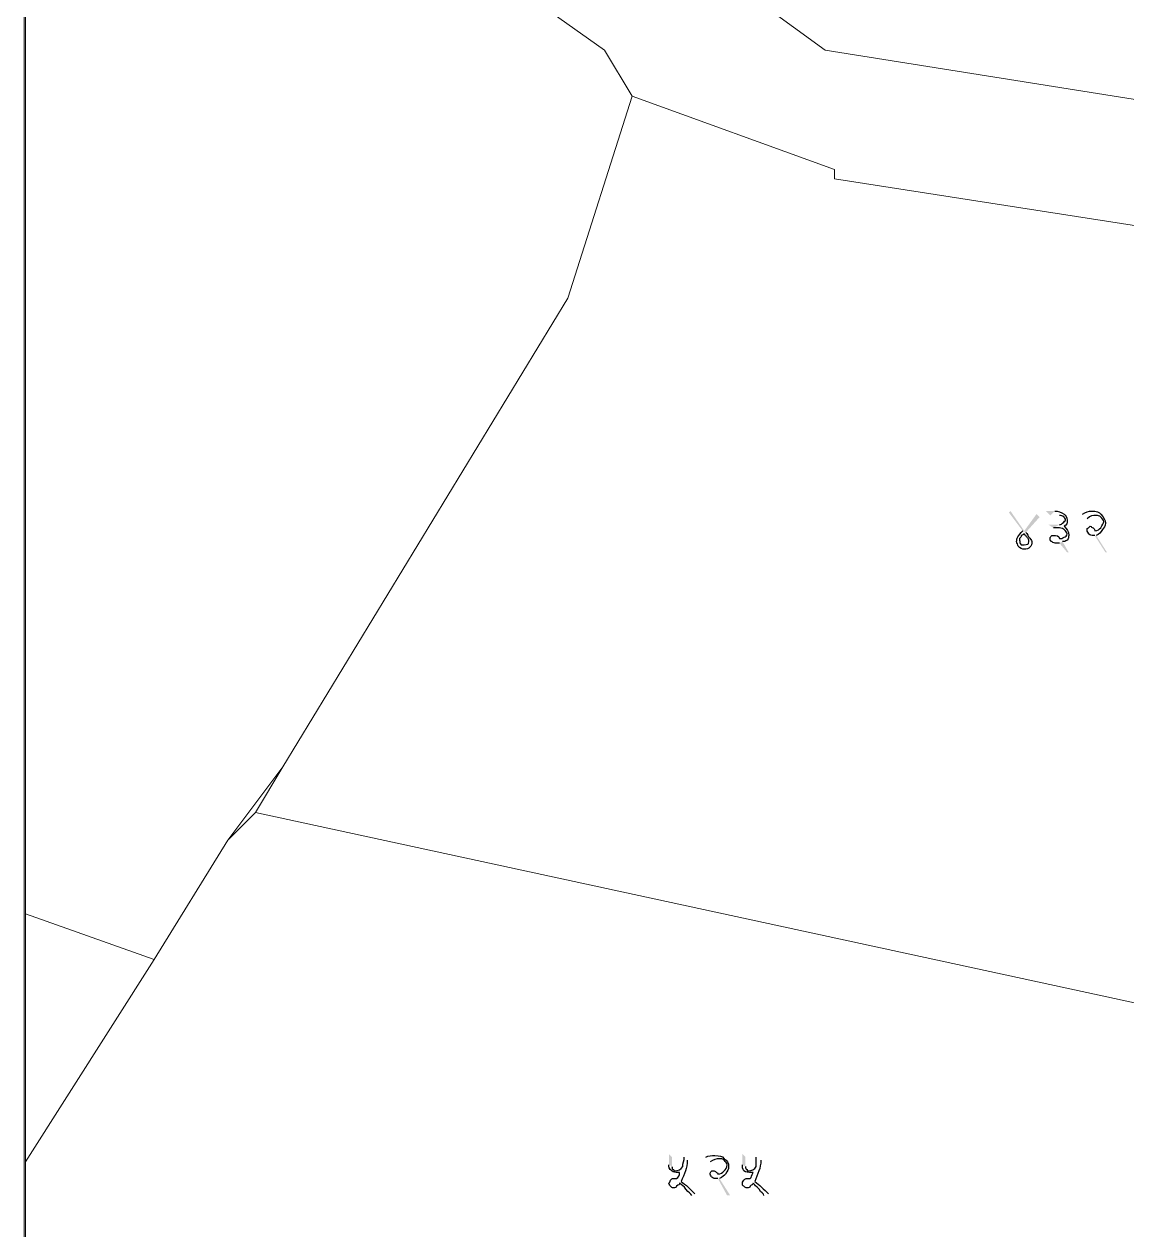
# Model space of a CAD drawing. Header units: inches. Extents: x -9985691 to 3643, y -3270716 to 4788.
# Drawn here: x -4983670 to -4983070, y -3260423 to -3259766 of the extents above; entities that cross this region are included whole.
import ezdxf

# ---------------------------------------------------------------- set-up
doc = ezdxf.new("R2010")
doc.units = ezdxf.units.IN
doc.header["$LTSCALE"] = 2
doc.header["$MEASUREMENT"] = 0
doc.layers.add('PDF_Geometry', color=7, linetype='CONTINUOUS')
doc.layers.add('PDF_Solid Fills', color=7, linetype='CONTINUOUS')

msp = doc.modelspace()

# ---------------------------------------------------------------- hatches: boundary and pattern name
at = {"layer": 'PDF_Solid Fills', "transparency": 33554559}
h = msp.add_hatch(color=256, dxfattribs=at)
h.paths.add_polyline_path([(-4983126.93, -3260042.15), (-4983134.43, -3260032.15), (-4983133.6, -3260031.31), (-4983126.1, -3260042.15), (-4983119.43, -3260032.98), (-4983117.77, -3260034.65), (-4983125.27, -3260042.98)], flags=0)
h.paths.add_polyline_path([(-4983111.93, -3260033.81), (-4983114.43, -3260031.31), (-4983109.43, -3260031.31)], flags=0)
h.paths.add_polyline_path([(-4983105.27, -3260047.98), (-4983101.93, -3260053.81), (-4983102.77, -3260053.81), (-4983106.93, -3260048.81)], flags=0)
h.paths.add_polyline_path([(-4983110.27, -3260040.48), (-4983112.77, -3260038.81), (-4983106.93, -3260038.81)], flags=0)
h.paths.add_polyline_path([(-4983091.93, -3260035.48), (-4983094.43, -3260032.98)], flags=0)
h.paths.add_polyline_path([(-4983086.93, -3260044.65), (-4983081.1, -3260053.81), (-4983081.93, -3260053.81), (-4983087.77, -3260044.65)], flags=0)
h = msp.add_hatch(color=256, dxfattribs=at)
h.paths.add_polyline_path([(-4983126.93, -3260042.15), (-4983134.43, -3260032.15), (-4983133.6, -3260031.31), (-4983126.1, -3260042.15), (-4983119.43, -3260032.98), (-4983117.77, -3260034.65), (-4983125.27, -3260042.98)], flags=0)
h.paths.add_polyline_path([(-4983111.93, -3260033.81), (-4983114.43, -3260031.31), (-4983109.43, -3260031.31)], flags=0)
h.paths.add_polyline_path([(-4983105.27, -3260047.98), (-4983101.93, -3260053.81), (-4983102.77, -3260053.81), (-4983106.93, -3260048.81)], flags=0)
h.paths.add_polyline_path([(-4983110.27, -3260040.48), (-4983112.77, -3260038.81), (-4983106.93, -3260038.81)], flags=0)
h.paths.add_polyline_path([(-4983091.93, -3260035.48), (-4983094.43, -3260032.98)], flags=0)
h.paths.add_polyline_path([(-4983086.93, -3260044.65), (-4983081.1, -3260053.81), (-4983081.93, -3260053.81), (-4983087.77, -3260044.65)], flags=0)
h = msp.add_hatch(color=256, dxfattribs=at)
h.paths.add_polyline_path([(-4983311.1, -3260382.98), (-4983309.43, -3260384.65)], flags=0)
h.paths.add_polyline_path([(-4983305.27, -3260402.98), (-4983306.93, -3260403.81)], flags=0)
h.paths.add_polyline_path([(-4983319.43, -3260387.15), (-4983319.43, -3260381.31), (-4983317.77, -3260382.98), (-4983317.77, -3260387.98)], flags=0)
h.paths.add_polyline_path([(-4983296.93, -3260385.48), (-4983299.43, -3260382.98)], flags=0)
h.paths.add_polyline_path([(-4983291.93, -3260394.65), (-4983286.1, -3260403.81), (-4983287.77, -3260403.81), (-4983292.77, -3260394.65)], flags=0)
h.paths.add_polyline_path([(-4983271.93, -3260382.98), (-4983269.43, -3260384.65)], flags=0)
h.paths.add_polyline_path([(-4983265.27, -3260402.98), (-4983267.77, -3260403.81)], flags=0)
h.paths.add_polyline_path([(-4983279.43, -3260387.15), (-4983279.43, -3260381.31), (-4983277.77, -3260382.98), (-4983277.77, -3260387.98)], flags=0)
h = msp.add_hatch(color=256, dxfattribs=at)
h.paths.add_polyline_path([(-4983311.1, -3260382.98), (-4983309.43, -3260384.65)], flags=0)
h.paths.add_polyline_path([(-4983305.27, -3260402.98), (-4983306.93, -3260403.81)], flags=0)
h.paths.add_polyline_path([(-4983319.43, -3260387.15), (-4983319.43, -3260381.31), (-4983317.77, -3260382.98), (-4983317.77, -3260387.98)], flags=0)
h.paths.add_polyline_path([(-4983296.93, -3260385.48), (-4983299.43, -3260382.98)], flags=0)
h.paths.add_polyline_path([(-4983291.93, -3260394.65), (-4983286.1, -3260403.81), (-4983287.77, -3260403.81), (-4983292.77, -3260394.65)], flags=0)
h.paths.add_polyline_path([(-4983271.93, -3260382.98), (-4983269.43, -3260384.65)], flags=0)
h.paths.add_polyline_path([(-4983265.27, -3260402.98), (-4983267.77, -3260403.81)], flags=0)
h.paths.add_polyline_path([(-4983279.43, -3260387.15), (-4983279.43, -3260381.31), (-4983277.77, -3260382.98), (-4983277.77, -3260387.98)], flags=0)

# ---------------------------------------------------------------- linework, layer by layer
at = {"layer": 'PDF_Geometry', "lineweight": 13}
msp.add_lwpolyline([(-4983670.26, -3257525.48), (-4979932.76, -3257525.48), (-4979932.76, -3261197.15), (-4983670.26, -3261197.15)], close=True, dxfattribs=at)
at = {"layer": 'PDF_Geometry', "lineweight": 9}
for points in [[(-4983454.43, -3259620.48), (-4983489.43, -3259585.48), (-4983354.43, -3259480.48), (-4983254.43, -3259400.48), (-4983024.43, -3259340.48), (-4983014.43, -3259815.48), (-4983234.43, -3259780.48)], [(-4983454.43, -3259620.48), (-4983489.43, -3259585.48), (-4983354.43, -3259480.48), (-4983254.43, -3259400.48), (-4983024.43, -3259340.48), (-4983014.43, -3259815.48), (-4983234.43, -3259780.48)], [(-4983339.43, -3259805.48), (-4983374.43, -3259915.48), (-4983529.43, -3260170.48), (-4983559.43, -3260210.48), (-4983599.43, -3260275.48), (-4983669.43, -3260250.48), (-4983669.43, -3259520.48), (-4983589.43, -3259580.48), (-4983474.43, -3259695.48), (-4983354.43, -3259780.48)], [(-4983339.43, -3259805.48), (-4983374.43, -3259915.48), (-4983529.43, -3260170.48), (-4983559.43, -3260210.48), (-4983599.43, -3260275.48), (-4983669.43, -3260250.48), (-4983669.43, -3259520.48), (-4983589.43, -3259580.48), (-4983474.43, -3259695.48), (-4983354.43, -3259780.48)], [(-4983339.43, -3259805.48), (-4983374.43, -3259915.48), (-4983529.43, -3260170.48), (-4983559.43, -3260210.48), (-4983599.43, -3260275.48), (-4983669.43, -3260250.48), (-4983669.43, -3259520.48), (-4983589.43, -3259580.48), (-4983474.43, -3259695.48), (-4983354.43, -3259780.48)], [(-4983339.43, -3259805.48), (-4983374.43, -3259915.48), (-4983529.43, -3260170.48), (-4983559.43, -3260210.48), (-4983599.43, -3260275.48), (-4983669.43, -3260250.48), (-4983669.43, -3259520.48), (-4983589.43, -3259580.48), (-4983474.43, -3259695.48), (-4983354.43, -3259780.48)], [(-4982659.43, -3259795.48), (-4982829.43, -3260215.48), (-4982884.43, -3260235.48), (-4983054.43, -3260300.48), (-4983059.43, -3260300.48), (-4983544.43, -3260195.48), (-4983529.43, -3260170.48), (-4983374.43, -3259915.48), (-4983339.43, -3259805.48), (-4983229.43, -3259845.48), (-4983229.43, -3259850.48), (-4983004.43, -3259885.48), (-4982909.43, -3259860.48), (-4982824.43, -3259825.48), (-4982734.43, -3259825.48), (-4982674.43, -3259795.48)], [(-4982659.43, -3259795.48), (-4982829.43, -3260215.48), (-4982884.43, -3260235.48), (-4983054.43, -3260300.48), (-4983059.43, -3260300.48), (-4983544.43, -3260195.48), (-4983529.43, -3260170.48), (-4983374.43, -3259915.48), (-4983339.43, -3259805.48), (-4983229.43, -3259845.48), (-4983229.43, -3259850.48), (-4983004.43, -3259885.48), (-4982909.43, -3259860.48), (-4982824.43, -3259825.48), (-4982734.43, -3259825.48), (-4982674.43, -3259795.48)], [(-4982659.43, -3259795.48), (-4982829.43, -3260215.48), (-4982884.43, -3260235.48), (-4983054.43, -3260300.48), (-4983059.43, -3260300.48), (-4983544.43, -3260195.48), (-4983529.43, -3260170.48), (-4983374.43, -3259915.48), (-4983339.43, -3259805.48), (-4983229.43, -3259845.48), (-4983229.43, -3259850.48), (-4983004.43, -3259885.48), (-4982909.43, -3259860.48), (-4982824.43, -3259825.48), (-4982734.43, -3259825.48), (-4982674.43, -3259795.48)], [(-4982659.43, -3259795.48), (-4982829.43, -3260215.48), (-4982884.43, -3260235.48), (-4983054.43, -3260300.48), (-4983059.43, -3260300.48), (-4983544.43, -3260195.48), (-4983529.43, -3260170.48), (-4983374.43, -3259915.48), (-4983339.43, -3259805.48), (-4983229.43, -3259845.48), (-4983229.43, -3259850.48), (-4983004.43, -3259885.48), (-4982909.43, -3259860.48), (-4982824.43, -3259825.48), (-4982734.43, -3259825.48), (-4982674.43, -3259795.48)], [(-4983544.43, -3260195.48), (-4983059.43, -3260300.48), (-4982884.43, -3260335.48), (-4982889.43, -3260355.48), (-4982894.43, -3260360.48), (-4983014.43, -3260630.48), (-4983649.43, -3260440.48), (-4983669.43, -3260435.48), (-4983669.43, -3260385.48), (-4983599.43, -3260275.48), (-4983559.43, -3260210.48)], [(-4983544.43, -3260195.48), (-4983059.43, -3260300.48), (-4982884.43, -3260335.48), (-4982889.43, -3260355.48), (-4982894.43, -3260360.48), (-4983014.43, -3260630.48), (-4983649.43, -3260440.48), (-4983669.43, -3260435.48), (-4983669.43, -3260385.48), (-4983599.43, -3260275.48), (-4983559.43, -3260210.48)], [(-4983544.43, -3260195.48), (-4983059.43, -3260300.48), (-4982884.43, -3260335.48), (-4982889.43, -3260355.48), (-4982894.43, -3260360.48), (-4983014.43, -3260630.48), (-4983649.43, -3260440.48), (-4983669.43, -3260435.48), (-4983669.43, -3260385.48), (-4983599.43, -3260275.48), (-4983559.43, -3260210.48)], [(-4983544.43, -3260195.48), (-4983059.43, -3260300.48), (-4982884.43, -3260335.48), (-4982889.43, -3260355.48), (-4982894.43, -3260360.48), (-4983014.43, -3260630.48), (-4983649.43, -3260440.48), (-4983669.43, -3260435.48), (-4983669.43, -3260385.48), (-4983599.43, -3260275.48), (-4983559.43, -3260210.48)], [(-4983599.43, -3260275.48), (-4983669.43, -3260385.48), (-4983669.43, -3260250.48)], [(-4983599.43, -3260275.48), (-4983669.43, -3260385.48), (-4983669.43, -3260250.48)], [(-4983599.43, -3260275.48), (-4983669.43, -3260385.48), (-4983669.43, -3260250.48)], [(-4983599.43, -3260275.48), (-4983669.43, -3260385.48), (-4983669.43, -3260250.48)]]:
    msp.add_lwpolyline(points, close=True, dxfattribs=at)
for points in [[(-4983454.43, -3259620.48), (-4983234.43, -3259780.48), (-4983014.43, -3259815.48), (-4982989.43, -3259820.48), (-4982719.43, -3259735.48)], [(-4983454.43, -3259620.48), (-4983234.43, -3259780.48), (-4983014.43, -3259815.48), (-4982989.43, -3259820.48), (-4982719.43, -3259735.48)], [(-4982434.43, -3259765.48), (-4982459.43, -3259775.48), (-4982474.43, -3259785.48), (-4982524.43, -3259800.48), (-4982659.43, -3259795.48), (-4982674.43, -3259795.48), (-4982734.43, -3259825.48), (-4982824.43, -3259825.48), (-4982909.43, -3259860.48), (-4983004.43, -3259885.48), (-4983229.43, -3259850.48), (-4983229.43, -3259845.48), (-4983339.43, -3259805.48), (-4983354.43, -3259780.48), (-4983474.43, -3259695.48)], [(-4982434.43, -3259765.48), (-4982459.43, -3259775.48), (-4982474.43, -3259785.48), (-4982524.43, -3259800.48), (-4982659.43, -3259795.48), (-4982674.43, -3259795.48), (-4982734.43, -3259825.48), (-4982824.43, -3259825.48), (-4982909.43, -3259860.48), (-4983004.43, -3259885.48), (-4983229.43, -3259850.48), (-4983229.43, -3259845.48), (-4983339.43, -3259805.48), (-4983354.43, -3259780.48), (-4983474.43, -3259695.48)]]:
    msp.add_lwpolyline(points, dxfattribs=at)
at = {"layer": 'PDF_Geometry', "lineweight": 25}
for points in [[(-4983109.43, -3260031.31), (-4983107.77, -3260031.31), (-4983106.1, -3260032.15), (-4983104.43, -3260032.98)], [(-4983109.43, -3260031.31), (-4983107.77, -3260031.31), (-4983106.1, -3260032.15), (-4983104.43, -3260032.98)], [(-4983104.43, -3260034.65), (-4983105.27, -3260033.81), (-4983106.1, -3260033.81), (-4983106.93, -3260033.81)], [(-4983104.43, -3260034.65), (-4983105.27, -3260033.81), (-4983106.1, -3260033.81), (-4983106.93, -3260033.81)], [(-4983104.43, -3260032.98), (-4983103.6, -3260033.81), (-4983102.77, -3260034.65), (-4983102.77, -3260036.31)], [(-4983104.43, -3260032.98), (-4983103.6, -3260033.81), (-4983102.77, -3260034.65), (-4983102.77, -3260036.31)], [(-4983094.43, -3260032.98), (-4983092.77, -3260032.15), (-4983091.1, -3260031.31), (-4983089.43, -3260031.31)], [(-4983094.43, -3260032.98), (-4983092.77, -3260032.15), (-4983091.1, -3260031.31), (-4983089.43, -3260031.31)], [(-4983086.93, -3260033.81), (-4983088.6, -3260033.81), (-4983090.27, -3260033.81), (-4983091.93, -3260035.48)], [(-4983086.93, -3260033.81), (-4983088.6, -3260033.81), (-4983090.27, -3260033.81), (-4983091.93, -3260035.48)], [(-4983089.43, -3260031.31), (-4983086.93, -3260031.31), (-4983085.27, -3260032.15), (-4983084.43, -3260032.98)], [(-4983089.43, -3260031.31), (-4983086.93, -3260031.31), (-4983085.27, -3260032.15), (-4983084.43, -3260032.98)], [(-4983084.43, -3260034.65), (-4983085.27, -3260033.81), (-4983086.1, -3260033.81), (-4983086.93, -3260033.81)], [(-4983084.43, -3260034.65), (-4983085.27, -3260033.81), (-4983086.1, -3260033.81), (-4983086.93, -3260033.81)], [(-4983084.43, -3260032.98), (-4983082.77, -3260034.65), (-4983081.93, -3260036.31), (-4983081.93, -3260037.98)], [(-4983084.43, -3260032.98), (-4983082.77, -3260034.65), (-4983081.93, -3260036.31), (-4983081.93, -3260037.98)], [(-4983108.6, -3260040.48), (-4983109.43, -3260040.48), (-4983109.43, -3260040.48), (-4983110.27, -3260040.48)], [(-4983108.6, -3260040.48), (-4983109.43, -3260040.48), (-4983109.43, -3260040.48), (-4983110.27, -3260040.48)], [(-4983106.93, -3260040.48), (-4983107.77, -3260040.48), (-4983107.77, -3260040.48), (-4983108.6, -3260040.48)], [(-4983106.93, -3260040.48), (-4983107.77, -3260040.48), (-4983107.77, -3260040.48), (-4983108.6, -3260040.48)], [(-4983106.93, -3260038.81), (-4983106.1, -3260038.81), (-4983105.27, -3260037.98), (-4983105.27, -3260037.98)], [(-4983106.93, -3260038.81), (-4983106.1, -3260038.81), (-4983105.27, -3260037.98), (-4983105.27, -3260037.98)], [(-4983104.43, -3260041.31), (-4983104.43, -3260041.31), (-4983106.1, -3260040.48), (-4983106.93, -3260040.48)], [(-4983104.43, -3260041.31), (-4983104.43, -3260041.31), (-4983106.1, -3260040.48), (-4983106.93, -3260040.48)], [(-4983105.27, -3260037.98), (-4983104.43, -3260037.15), (-4983103.6, -3260036.31), (-4983103.6, -3260036.31)], [(-4983105.27, -3260037.98), (-4983104.43, -3260037.15), (-4983103.6, -3260036.31), (-4983103.6, -3260036.31)], [(-4983103.6, -3260036.31), (-4983103.6, -3260035.48), (-4983104.43, -3260034.65), (-4983104.43, -3260034.65)], [(-4983103.6, -3260036.31), (-4983103.6, -3260035.48), (-4983104.43, -3260034.65), (-4983104.43, -3260034.65)], [(-4983102.77, -3260036.31), (-4983102.77, -3260037.98), (-4983102.77, -3260038.81), (-4983104.43, -3260039.65)], [(-4983102.77, -3260036.31), (-4983102.77, -3260037.98), (-4983102.77, -3260038.81), (-4983104.43, -3260039.65)], [(-4983104.43, -3260039.65), (-4983102.77, -3260041.31), (-4983101.93, -3260042.15), (-4983101.93, -3260044.65)], [(-4983104.43, -3260039.65), (-4983102.77, -3260041.31), (-4983101.93, -3260042.15), (-4983101.93, -3260044.65)], [(-4983091.93, -3260041.31), (-4983091.93, -3260041.31), (-4983091.93, -3260040.48), (-4983091.1, -3260040.48)], [(-4983091.93, -3260041.31), (-4983091.93, -3260041.31), (-4983091.93, -3260040.48), (-4983091.1, -3260040.48)], [(-4983091.1, -3260040.48), (-4983091.1, -3260040.48), (-4983090.27, -3260039.65), (-4983090.27, -3260039.65)], [(-4983091.1, -3260040.48), (-4983091.1, -3260040.48), (-4983090.27, -3260039.65), (-4983090.27, -3260039.65)], [(-4983090.27, -3260039.65), (-4983089.43, -3260039.65), (-4983089.43, -3260040.48), (-4983088.6, -3260040.48)], [(-4983090.27, -3260039.65), (-4983089.43, -3260039.65), (-4983089.43, -3260040.48), (-4983088.6, -3260040.48)], [(-4983088.6, -3260040.48), (-4983087.77, -3260041.31), (-4983087.77, -3260041.31), (-4983087.77, -3260042.15)], [(-4983088.6, -3260040.48), (-4983087.77, -3260041.31), (-4983087.77, -3260041.31), (-4983087.77, -3260042.15)], [(-4983087.77, -3260042.15), (-4983086.1, -3260042.15), (-4983085.27, -3260041.31), (-4983084.43, -3260040.48)], [(-4983087.77, -3260042.15), (-4983086.1, -3260042.15), (-4983085.27, -3260041.31), (-4983084.43, -3260040.48)], [(-4983082.77, -3260037.15), (-4983082.77, -3260036.31), (-4983083.6, -3260035.48), (-4983084.43, -3260034.65)], [(-4983082.77, -3260037.15), (-4983082.77, -3260036.31), (-4983083.6, -3260035.48), (-4983084.43, -3260034.65)], [(-4983084.43, -3260040.48), (-4983083.6, -3260038.81), (-4983082.77, -3260037.98), (-4983082.77, -3260037.15)], [(-4983084.43, -3260040.48), (-4983083.6, -3260038.81), (-4983082.77, -3260037.98), (-4983082.77, -3260037.15)], [(-4983081.93, -3260037.98), (-4983081.93, -3260039.65), (-4983082.77, -3260040.48), (-4983083.6, -3260041.31)], [(-4983081.93, -3260037.98), (-4983081.93, -3260039.65), (-4983082.77, -3260040.48), (-4983083.6, -3260041.31)], [(-4983130.27, -3260047.98), (-4983130.27, -3260046.31), (-4983129.43, -3260044.65), (-4983126.93, -3260042.15)], [(-4983130.27, -3260047.98), (-4983130.27, -3260046.31), (-4983129.43, -3260044.65), (-4983126.93, -3260042.15)], [(-4983127.77, -3260044.65), (-4983127.77, -3260045.48), (-4983127.77, -3260045.48), (-4983128.6, -3260046.31)], [(-4983127.77, -3260044.65), (-4983127.77, -3260045.48), (-4983127.77, -3260045.48), (-4983128.6, -3260046.31)], [(-4983128.6, -3260046.31), (-4983128.6, -3260047.15), (-4983128.6, -3260047.15), (-4983128.6, -3260047.15)], [(-4983128.6, -3260046.31), (-4983128.6, -3260047.15), (-4983128.6, -3260047.15), (-4983128.6, -3260047.15)], [(-4983128.6, -3260047.15), (-4983128.6, -3260047.98), (-4983128.6, -3260048.81), (-4983127.77, -3260049.65)], [(-4983128.6, -3260047.15), (-4983128.6, -3260047.98), (-4983128.6, -3260048.81), (-4983127.77, -3260049.65)], [(-4983126.1, -3260043.81), (-4983126.93, -3260043.81), (-4983126.93, -3260044.65), (-4983127.77, -3260044.65)], [(-4983126.1, -3260043.81), (-4983126.93, -3260043.81), (-4983126.93, -3260044.65), (-4983127.77, -3260044.65)], [(-4983125.27, -3260044.65), (-4983126.1, -3260044.65), (-4983126.1, -3260043.81), (-4983126.1, -3260043.81)], [(-4983125.27, -3260044.65), (-4983126.1, -3260044.65), (-4983126.1, -3260043.81), (-4983126.1, -3260043.81)], [(-4983125.27, -3260042.98), (-4983125.27, -3260042.98), (-4983124.43, -3260043.81), (-4983123.6, -3260045.48)], [(-4983125.27, -3260042.98), (-4983125.27, -3260042.98), (-4983124.43, -3260043.81), (-4983123.6, -3260045.48)], [(-4983124.43, -3260045.48), (-4983124.43, -3260045.48), (-4983125.27, -3260045.48), (-4983125.27, -3260044.65)], [(-4983124.43, -3260045.48), (-4983124.43, -3260045.48), (-4983125.27, -3260045.48), (-4983125.27, -3260044.65)], [(-4983123.6, -3260047.15), (-4983123.6, -3260046.31), (-4983124.43, -3260046.31), (-4983124.43, -3260045.48)], [(-4983123.6, -3260047.15), (-4983123.6, -3260046.31), (-4983124.43, -3260046.31), (-4983124.43, -3260045.48)], [(-4983123.6, -3260045.48), (-4983122.77, -3260046.31), (-4983121.93, -3260047.15), (-4983121.93, -3260047.98)], [(-4983123.6, -3260045.48), (-4983122.77, -3260046.31), (-4983121.93, -3260047.15), (-4983121.93, -3260047.98)], [(-4983123.6, -3260047.98), (-4983123.6, -3260047.98), (-4983123.6, -3260047.98), (-4983123.6, -3260047.15)], [(-4983123.6, -3260047.98), (-4983123.6, -3260047.98), (-4983123.6, -3260047.98), (-4983123.6, -3260047.15)], [(-4983111.93, -3260046.31), (-4983111.93, -3260045.48), (-4983111.93, -3260045.48), (-4983111.1, -3260044.65)], [(-4983111.93, -3260046.31), (-4983111.93, -3260045.48), (-4983111.93, -3260045.48), (-4983111.1, -3260044.65)], [(-4983111.1, -3260047.98), (-4983111.93, -3260047.98), (-4983111.93, -3260047.15), (-4983111.93, -3260046.31)], [(-4983111.1, -3260047.98), (-4983111.93, -3260047.98), (-4983111.93, -3260047.15), (-4983111.93, -3260046.31)], [(-4983111.1, -3260044.65), (-4983111.1, -3260044.65), (-4983110.27, -3260044.65), (-4983110.27, -3260044.65)], [(-4983111.1, -3260044.65), (-4983111.1, -3260044.65), (-4983110.27, -3260044.65), (-4983110.27, -3260044.65)], [(-4983110.27, -3260044.65), (-4983108.6, -3260044.65), (-4983106.93, -3260044.65), (-4983106.93, -3260046.31)], [(-4983110.27, -3260044.65), (-4983108.6, -3260044.65), (-4983106.93, -3260044.65), (-4983106.93, -3260046.31)], [(-4983106.93, -3260046.31), (-4983106.1, -3260046.31), (-4983105.27, -3260046.31), (-4983104.43, -3260045.48)], [(-4983106.93, -3260046.31), (-4983106.1, -3260046.31), (-4983105.27, -3260046.31), (-4983104.43, -3260045.48)], [(-4983102.77, -3260047.15), (-4983103.6, -3260047.98), (-4983104.43, -3260047.98), (-4983105.27, -3260047.98)], [(-4983102.77, -3260047.15), (-4983103.6, -3260047.98), (-4983104.43, -3260047.98), (-4983105.27, -3260047.98)], [(-4983102.77, -3260043.81), (-4983102.77, -3260042.98), (-4983103.6, -3260042.15), (-4983104.43, -3260041.31)], [(-4983102.77, -3260043.81), (-4983102.77, -3260042.98), (-4983103.6, -3260042.15), (-4983104.43, -3260041.31)], [(-4983104.43, -3260045.48), (-4983103.6, -3260045.48), (-4983102.77, -3260044.65), (-4983102.77, -3260043.81)], [(-4983104.43, -3260045.48), (-4983103.6, -3260045.48), (-4983102.77, -3260044.65), (-4983102.77, -3260043.81)], [(-4983101.93, -3260044.65), (-4983101.93, -3260045.48), (-4983101.93, -3260046.31), (-4983102.77, -3260047.15)], [(-4983101.93, -3260044.65), (-4983101.93, -3260045.48), (-4983101.93, -3260046.31), (-4983102.77, -3260047.15)], [(-4983091.1, -3260043.81), (-4983091.1, -3260042.98), (-4983091.93, -3260042.98), (-4983091.93, -3260041.31)], [(-4983091.1, -3260043.81), (-4983091.1, -3260042.98), (-4983091.93, -3260042.98), (-4983091.93, -3260041.31)], [(-4983088.6, -3260044.65), (-4983089.43, -3260044.65), (-4983090.27, -3260044.65), (-4983091.1, -3260043.81)], [(-4983088.6, -3260044.65), (-4983089.43, -3260044.65), (-4983090.27, -3260044.65), (-4983091.1, -3260043.81)], [(-4983087.77, -3260044.65), (-4983087.77, -3260044.65), (-4983088.6, -3260044.65), (-4983088.6, -3260044.65)], [(-4983087.77, -3260044.65), (-4983087.77, -3260044.65), (-4983088.6, -3260044.65), (-4983088.6, -3260044.65)], [(-4983083.6, -3260041.31), (-4983084.43, -3260042.98), (-4983085.27, -3260043.81), (-4983086.93, -3260044.65)], [(-4983083.6, -3260041.31), (-4983084.43, -3260042.98), (-4983085.27, -3260043.81), (-4983086.93, -3260044.65)], [(-4983129.43, -3260050.48), (-4983129.43, -3260049.65), (-4983130.27, -3260048.81), (-4983130.27, -3260047.98)], [(-4983129.43, -3260050.48), (-4983129.43, -3260049.65), (-4983130.27, -3260048.81), (-4983130.27, -3260047.98)], [(-4983126.1, -3260052.15), (-4983126.93, -3260052.15), (-4983128.6, -3260051.31), (-4983129.43, -3260050.48)], [(-4983126.1, -3260052.15), (-4983126.93, -3260052.15), (-4983128.6, -3260051.31), (-4983129.43, -3260050.48)], [(-4983127.77, -3260049.65), (-4983127.77, -3260049.65), (-4983126.93, -3260049.65), (-4983126.1, -3260049.65)], [(-4983127.77, -3260049.65), (-4983127.77, -3260049.65), (-4983126.93, -3260049.65), (-4983126.1, -3260049.65)], [(-4983126.1, -3260049.65), (-4983124.43, -3260049.65), (-4983123.6, -3260049.65), (-4983123.6, -3260047.98)], [(-4983121.93, -3260047.98), (-4983121.93, -3260050.48), (-4983123.6, -3260052.15), (-4983126.1, -3260052.15)], [(-4983126.1, -3260049.65), (-4983124.43, -3260049.65), (-4983123.6, -3260049.65), (-4983123.6, -3260047.98)], [(-4983121.93, -3260047.98), (-4983121.93, -3260050.48), (-4983123.6, -3260052.15), (-4983126.1, -3260052.15)], [(-4983108.6, -3260048.81), (-4983109.43, -3260048.81), (-4983110.27, -3260048.81), (-4983111.1, -3260047.98)], [(-4983108.6, -3260048.81), (-4983109.43, -3260048.81), (-4983110.27, -3260048.81), (-4983111.1, -3260047.98)], [(-4983106.93, -3260048.81), (-4983106.93, -3260048.81), (-4983107.77, -3260048.81), (-4983108.6, -3260048.81)], [(-4983106.93, -3260048.81), (-4983106.93, -3260048.81), (-4983107.77, -3260048.81), (-4983108.6, -3260048.81)], [(-4983317.77, -3260390.48), (-4983319.43, -3260389.65), (-4983319.43, -3260387.98), (-4983319.43, -3260387.15)], [(-4983317.77, -3260390.48), (-4983319.43, -3260389.65), (-4983319.43, -3260387.98), (-4983319.43, -3260387.15)], [(-4983317.77, -3260387.98), (-4983317.77, -3260388.81), (-4983317.77, -3260389.65), (-4983316.93, -3260389.65)], [(-4983317.77, -3260387.98), (-4983317.77, -3260388.81), (-4983317.77, -3260389.65), (-4983316.93, -3260389.65)], [(-4983316.1, -3260390.48), (-4983314.43, -3260390.48), (-4983312.77, -3260389.65), (-4983311.93, -3260387.98)], [(-4983316.1, -3260390.48), (-4983314.43, -3260390.48), (-4983312.77, -3260389.65), (-4983311.93, -3260387.98)], [(-4983309.43, -3260384.65), (-4983309.43, -3260388.81), (-4983311.1, -3260392.15), (-4983312.77, -3260396.31)], [(-4983309.43, -3260384.65), (-4983309.43, -3260388.81), (-4983311.1, -3260392.15), (-4983312.77, -3260396.31)], [(-4983311.93, -3260387.98), (-4983311.93, -3260386.31), (-4983311.1, -3260384.65), (-4983311.1, -3260382.98)], [(-4983311.93, -3260387.98), (-4983311.93, -3260386.31), (-4983311.1, -3260384.65), (-4983311.1, -3260382.98)], [(-4983299.43, -3260382.98), (-4983297.77, -3260382.15), (-4983296.1, -3260382.15), (-4983294.43, -3260382.15)], [(-4983299.43, -3260382.98), (-4983297.77, -3260382.15), (-4983296.1, -3260382.15), (-4983294.43, -3260382.15)], [(-4983291.93, -3260383.81), (-4983293.6, -3260383.81), (-4983295.27, -3260384.65), (-4983296.93, -3260385.48)], [(-4983291.93, -3260383.81), (-4983293.6, -3260383.81), (-4983295.27, -3260384.65), (-4983296.93, -3260385.48)], [(-4983294.43, -3260382.15), (-4983291.93, -3260382.15), (-4983290.27, -3260382.15), (-4983289.43, -3260383.81)], [(-4983294.43, -3260382.15), (-4983291.93, -3260382.15), (-4983290.27, -3260382.15), (-4983289.43, -3260383.81)], [(-4983289.43, -3260384.65), (-4983290.27, -3260383.81), (-4983291.1, -3260383.81), (-4983291.93, -3260383.81)], [(-4983289.43, -3260384.65), (-4983290.27, -3260383.81), (-4983291.1, -3260383.81), (-4983291.93, -3260383.81)], [(-4983289.43, -3260383.81), (-4983287.77, -3260384.65), (-4983286.93, -3260386.31), (-4983286.93, -3260387.98)], [(-4983289.43, -3260383.81), (-4983287.77, -3260384.65), (-4983286.93, -3260386.31), (-4983286.93, -3260387.98)], [(-4983287.77, -3260387.15), (-4983287.77, -3260386.31), (-4983288.6, -3260385.48), (-4983289.43, -3260384.65)], [(-4983287.77, -3260387.15), (-4983287.77, -3260386.31), (-4983288.6, -3260385.48), (-4983289.43, -3260384.65)], [(-4983289.43, -3260390.48), (-4983288.6, -3260389.65), (-4983287.77, -3260388.81), (-4983287.77, -3260387.15)], [(-4983289.43, -3260390.48), (-4983288.6, -3260389.65), (-4983287.77, -3260388.81), (-4983287.77, -3260387.15)], [(-4983286.93, -3260387.98), (-4983286.93, -3260389.65), (-4983287.77, -3260390.48), (-4983288.6, -3260392.15)], [(-4983286.93, -3260387.98), (-4983286.93, -3260389.65), (-4983287.77, -3260390.48), (-4983288.6, -3260392.15)], [(-4983278.6, -3260390.48), (-4983279.43, -3260389.65), (-4983279.43, -3260387.98), (-4983279.43, -3260387.15)], [(-4983278.6, -3260390.48), (-4983279.43, -3260389.65), (-4983279.43, -3260387.98), (-4983279.43, -3260387.15)], [(-4983277.77, -3260387.98), (-4983277.77, -3260388.81), (-4983277.77, -3260389.65), (-4983276.93, -3260389.65)], [(-4983277.77, -3260387.98), (-4983277.77, -3260388.81), (-4983277.77, -3260389.65), (-4983276.93, -3260389.65)], [(-4983276.1, -3260390.48), (-4983274.43, -3260390.48), (-4983272.77, -3260389.65), (-4983271.93, -3260387.98)], [(-4983276.1, -3260390.48), (-4983274.43, -3260390.48), (-4983272.77, -3260389.65), (-4983271.93, -3260387.98)], [(-4983269.43, -3260384.65), (-4983269.43, -3260388.81), (-4983271.1, -3260392.15), (-4983272.77, -3260396.31)], [(-4983269.43, -3260384.65), (-4983269.43, -3260388.81), (-4983271.1, -3260392.15), (-4983272.77, -3260396.31)], [(-4983271.93, -3260387.98), (-4983271.93, -3260386.31), (-4983271.93, -3260384.65), (-4983271.93, -3260382.98)], [(-4983271.93, -3260387.98), (-4983271.93, -3260386.31), (-4983271.93, -3260384.65), (-4983271.93, -3260382.98)], [(-4983318.6, -3260395.48), (-4983317.77, -3260394.65), (-4983317.77, -3260394.65), (-4983316.93, -3260394.65)], [(-4983318.6, -3260395.48), (-4983317.77, -3260394.65), (-4983317.77, -3260394.65), (-4983316.93, -3260394.65)], [(-4983314.43, -3260391.31), (-4983316.1, -3260391.31), (-4983316.93, -3260391.31), (-4983317.77, -3260390.48)], [(-4983314.43, -3260391.31), (-4983316.1, -3260391.31), (-4983316.93, -3260391.31), (-4983317.77, -3260390.48)], [(-4983316.93, -3260389.65), (-4983316.93, -3260390.48), (-4983316.1, -3260390.48), (-4983316.1, -3260390.48)], [(-4983316.93, -3260389.65), (-4983316.93, -3260390.48), (-4983316.1, -3260390.48), (-4983316.1, -3260390.48)], [(-4983316.93, -3260394.65), (-4983316.1, -3260394.65), (-4983315.27, -3260394.65), (-4983315.27, -3260394.65)], [(-4983316.93, -3260394.65), (-4983316.1, -3260394.65), (-4983315.27, -3260394.65), (-4983315.27, -3260394.65)], [(-4983315.27, -3260394.65), (-4983314.43, -3260393.81), (-4983313.6, -3260392.98), (-4983313.6, -3260391.31)], [(-4983315.27, -3260394.65), (-4983314.43, -3260393.81), (-4983313.6, -3260392.98), (-4983313.6, -3260391.31)], [(-4983313.6, -3260391.31), (-4983313.6, -3260391.31), (-4983314.43, -3260391.31), (-4983314.43, -3260391.31)], [(-4983313.6, -3260391.31), (-4983313.6, -3260391.31), (-4983314.43, -3260391.31), (-4983314.43, -3260391.31)], [(-4983296.93, -3260392.15), (-4983296.93, -3260391.31), (-4983296.93, -3260391.31), (-4983296.1, -3260390.48)], [(-4983296.93, -3260392.15), (-4983296.93, -3260391.31), (-4983296.93, -3260391.31), (-4983296.1, -3260390.48)], [(-4983296.1, -3260393.81), (-4983296.1, -3260393.81), (-4983296.93, -3260392.98), (-4983296.93, -3260392.15)], [(-4983296.1, -3260393.81), (-4983296.1, -3260393.81), (-4983296.93, -3260392.98), (-4983296.93, -3260392.15)], [(-4983296.1, -3260390.48), (-4983296.1, -3260390.48), (-4983296.1, -3260390.48), (-4983295.27, -3260390.48)], [(-4983296.1, -3260390.48), (-4983296.1, -3260390.48), (-4983296.1, -3260390.48), (-4983295.27, -3260390.48)], [(-4983293.6, -3260394.65), (-4983294.43, -3260394.65), (-4983295.27, -3260394.65), (-4983296.1, -3260393.81)], [(-4983293.6, -3260394.65), (-4983294.43, -3260394.65), (-4983295.27, -3260394.65), (-4983296.1, -3260393.81)], [(-4983295.27, -3260390.48), (-4983294.43, -3260390.48), (-4983294.43, -3260390.48), (-4983293.6, -3260391.31)], [(-4983295.27, -3260390.48), (-4983294.43, -3260390.48), (-4983294.43, -3260390.48), (-4983293.6, -3260391.31)], [(-4983293.6, -3260391.31), (-4983292.77, -3260391.31), (-4983292.77, -3260392.15), (-4983292.77, -3260392.15)], [(-4983293.6, -3260391.31), (-4983292.77, -3260391.31), (-4983292.77, -3260392.15), (-4983292.77, -3260392.15)], [(-4983292.77, -3260394.65), (-4983292.77, -3260394.65), (-4983293.6, -3260394.65), (-4983293.6, -3260394.65)], [(-4983292.77, -3260394.65), (-4983292.77, -3260394.65), (-4983293.6, -3260394.65), (-4983293.6, -3260394.65)], [(-4983292.77, -3260392.15), (-4983291.1, -3260392.15), (-4983290.27, -3260391.31), (-4983289.43, -3260390.48)], [(-4983292.77, -3260392.15), (-4983291.1, -3260392.15), (-4983290.27, -3260391.31), (-4983289.43, -3260390.48)], [(-4983288.6, -3260392.15), (-4983289.43, -3260392.98), (-4983290.27, -3260393.81), (-4983291.93, -3260394.65)], [(-4983288.6, -3260392.15), (-4983289.43, -3260392.98), (-4983290.27, -3260393.81), (-4983291.93, -3260394.65)], [(-4983274.43, -3260391.31), (-4983276.1, -3260391.31), (-4983277.77, -3260391.31), (-4983278.6, -3260390.48)], [(-4983274.43, -3260391.31), (-4983276.1, -3260391.31), (-4983277.77, -3260391.31), (-4983278.6, -3260390.48)], [(-4983278.6, -3260395.48), (-4983277.77, -3260394.65), (-4983277.77, -3260394.65), (-4983276.93, -3260394.65)], [(-4983278.6, -3260395.48), (-4983277.77, -3260394.65), (-4983277.77, -3260394.65), (-4983276.93, -3260394.65)], [(-4983276.93, -3260389.65), (-4983276.93, -3260390.48), (-4983276.93, -3260390.48), (-4983276.1, -3260390.48)], [(-4983276.93, -3260389.65), (-4983276.93, -3260390.48), (-4983276.93, -3260390.48), (-4983276.1, -3260390.48)], [(-4983276.93, -3260394.65), (-4983276.1, -3260394.65), (-4983275.27, -3260394.65), (-4983275.27, -3260394.65)], [(-4983276.93, -3260394.65), (-4983276.1, -3260394.65), (-4983275.27, -3260394.65), (-4983275.27, -3260394.65)], [(-4983275.27, -3260394.65), (-4983274.43, -3260393.81), (-4983274.43, -3260392.98), (-4983273.6, -3260391.31)], [(-4983275.27, -3260394.65), (-4983274.43, -3260393.81), (-4983274.43, -3260392.98), (-4983273.6, -3260391.31)], [(-4983273.6, -3260391.31), (-4983274.43, -3260391.31), (-4983274.43, -3260391.31), (-4983274.43, -3260391.31)], [(-4983273.6, -3260391.31), (-4983274.43, -3260391.31), (-4983274.43, -3260391.31), (-4983274.43, -3260391.31)], [(-4983319.43, -3260397.15), (-4983319.43, -3260397.15), (-4983318.6, -3260396.31), (-4983318.6, -3260395.48)], [(-4983319.43, -3260397.15), (-4983319.43, -3260397.15), (-4983318.6, -3260396.31), (-4983318.6, -3260395.48)], [(-4983318.6, -3260398.81), (-4983318.6, -3260398.81), (-4983319.43, -3260397.98), (-4983319.43, -3260397.15)], [(-4983318.6, -3260398.81), (-4983318.6, -3260398.81), (-4983319.43, -3260397.98), (-4983319.43, -3260397.15)], [(-4983316.93, -3260399.65), (-4983317.77, -3260399.65), (-4983317.77, -3260399.65), (-4983318.6, -3260398.81)], [(-4983316.93, -3260399.65), (-4983317.77, -3260399.65), (-4983317.77, -3260399.65), (-4983318.6, -3260398.81)], [(-4983315.27, -3260398.81), (-4983315.27, -3260399.65), (-4983316.1, -3260399.65), (-4983316.93, -3260399.65)], [(-4983315.27, -3260398.81), (-4983315.27, -3260399.65), (-4983316.1, -3260399.65), (-4983316.93, -3260399.65)], [(-4983313.6, -3260397.15), (-4983313.6, -3260397.98), (-4983314.43, -3260397.98), (-4983315.27, -3260398.81)], [(-4983313.6, -3260397.15), (-4983313.6, -3260397.98), (-4983314.43, -3260397.98), (-4983315.27, -3260398.81)], [(-4983310.27, -3260400.48), (-4983311.1, -3260398.81), (-4983312.77, -3260397.98), (-4983313.6, -3260397.15)], [(-4983310.27, -3260400.48), (-4983311.1, -3260398.81), (-4983312.77, -3260397.98), (-4983313.6, -3260397.15)], [(-4983312.77, -3260396.31), (-4983310.27, -3260397.98), (-4983307.77, -3260400.48), (-4983305.27, -3260402.98)], [(-4983312.77, -3260396.31), (-4983310.27, -3260397.98), (-4983307.77, -3260400.48), (-4983305.27, -3260402.98)], [(-4983306.93, -3260403.81), (-4983307.77, -3260402.98), (-4983308.6, -3260402.15), (-4983310.27, -3260400.48)], [(-4983306.93, -3260403.81), (-4983307.77, -3260402.98), (-4983308.6, -3260402.15), (-4983310.27, -3260400.48)], [(-4983279.43, -3260397.15), (-4983279.43, -3260397.15), (-4983279.43, -3260396.31), (-4983278.6, -3260395.48)], [(-4983279.43, -3260397.15), (-4983279.43, -3260397.15), (-4983279.43, -3260396.31), (-4983278.6, -3260395.48)], [(-4983278.6, -3260398.81), (-4983279.43, -3260398.81), (-4983279.43, -3260397.98), (-4983279.43, -3260397.15)], [(-4983278.6, -3260398.81), (-4983279.43, -3260398.81), (-4983279.43, -3260397.98), (-4983279.43, -3260397.15)], [(-4983276.93, -3260399.65), (-4983277.77, -3260399.65), (-4983277.77, -3260399.65), (-4983278.6, -3260398.81)], [(-4983276.93, -3260399.65), (-4983277.77, -3260399.65), (-4983277.77, -3260399.65), (-4983278.6, -3260398.81)], [(-4983275.27, -3260398.81), (-4983275.27, -3260399.65), (-4983276.1, -3260399.65), (-4983276.93, -3260399.65)], [(-4983275.27, -3260398.81), (-4983275.27, -3260399.65), (-4983276.1, -3260399.65), (-4983276.93, -3260399.65)], [(-4983273.6, -3260397.15), (-4983273.6, -3260397.98), (-4983274.43, -3260397.98), (-4983275.27, -3260398.81)], [(-4983273.6, -3260397.15), (-4983273.6, -3260397.98), (-4983274.43, -3260397.98), (-4983275.27, -3260398.81)], [(-4983270.27, -3260400.48), (-4983271.93, -3260398.81), (-4983272.77, -3260397.98), (-4983273.6, -3260397.15)], [(-4983270.27, -3260400.48), (-4983271.93, -3260398.81), (-4983272.77, -3260397.98), (-4983273.6, -3260397.15)], [(-4983272.77, -3260396.31), (-4983270.27, -3260397.98), (-4983267.77, -3260400.48), (-4983265.27, -3260402.98)], [(-4983272.77, -3260396.31), (-4983270.27, -3260397.98), (-4983267.77, -3260400.48), (-4983265.27, -3260402.98)], [(-4983267.77, -3260403.81), (-4983267.77, -3260402.98), (-4983269.43, -3260402.15), (-4983270.27, -3260400.48)], [(-4983267.77, -3260403.81), (-4983267.77, -3260402.98), (-4983269.43, -3260402.15), (-4983270.27, -3260400.48)]]:
    msp.add_open_spline(points, degree=3, dxfattribs=at)

doc.saveas('drawing.dxf')
